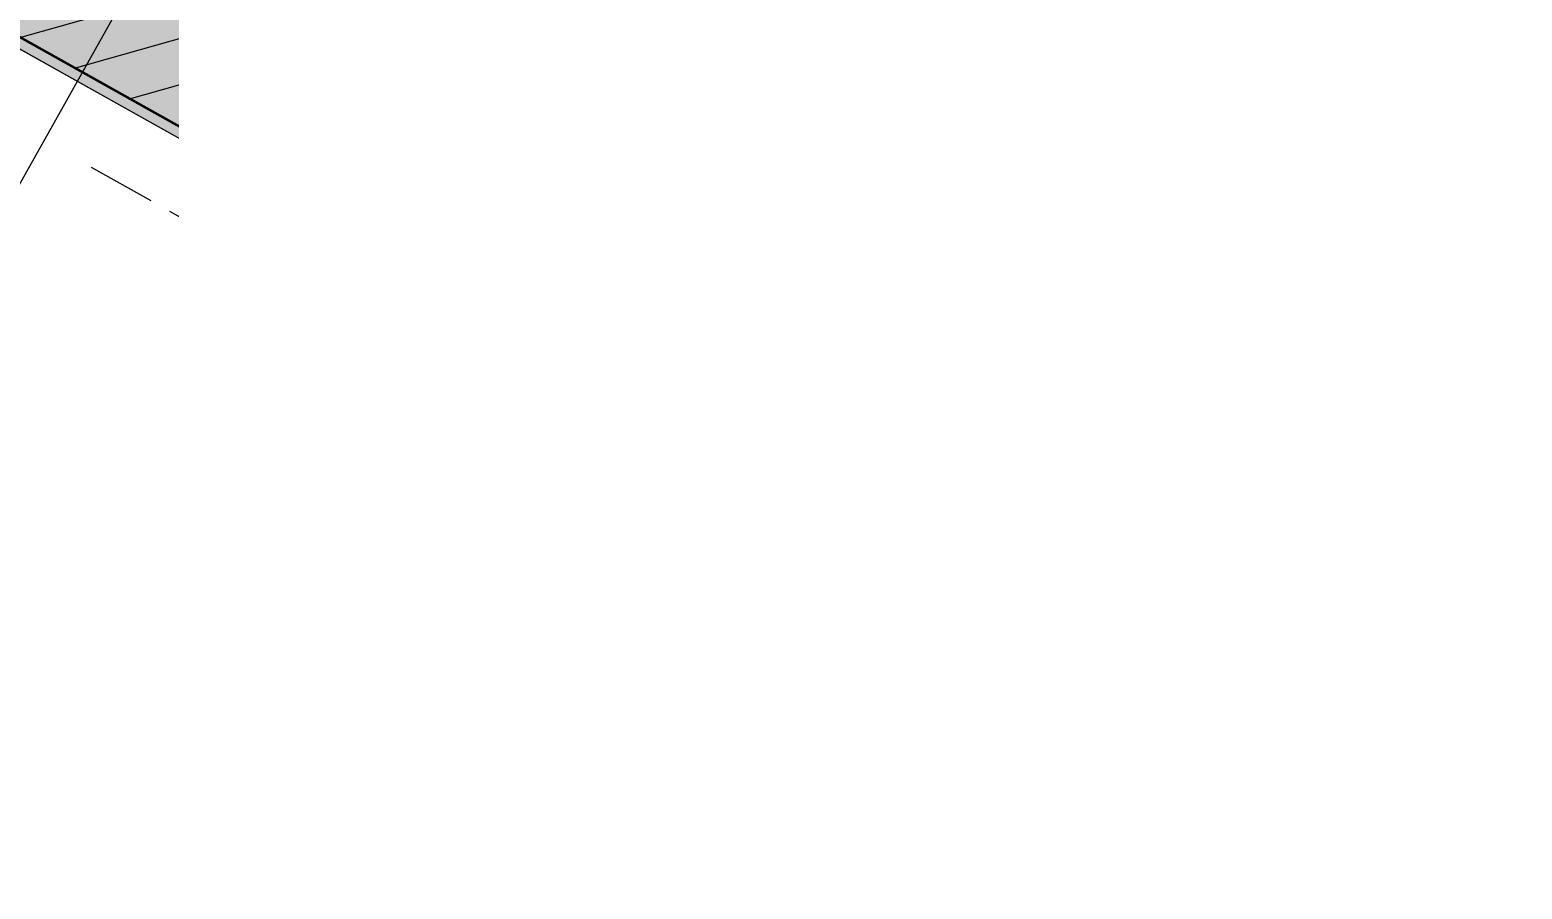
# Model space of a CAD drawing. Header units: metres. Extents: x -36 to 59, y 39 to 183.
# Drawn here: x -3.907 to -1.722, y 123.728 to 124.987 of the extents above; entities that cross this region are included whole.
import ezdxf

# ---------------------------------------------------------------- set-up
doc = ezdxf.new("R2010")
doc.units = ezdxf.units.M
doc.header["$MEASUREMENT"] = 0
for name, pattern in [('Punktlinie', [0.0035, 0, -0.0035]), ('Punktlinie_ eng', [0.00075, 0, -0.00075]), ('Strichlinie', [0.004, 0.003, -0.001]), ('Strichlinie-über-Schnitt', [0.0023, 0.0008, -0.0015]), ('Strichpunktlinie', [0.006703, 0.003528, -0.001764, 0, -0.001411]), ('Wipeout_Contour', [1, 0, -1])]:
    doc.linetypes.add(name, pattern=pattern)
for name, color, linetype in [('00  Raster', 7, 'Continuous'), ('10  Decken', 7, 'Continuous'), ('10  Wand Massiv', 7, 'Continuous'), ('10  Wand Massiv_Schnittschraffur', 7, 'Continuous'), ('10  Wand Massiv_Tür', 7, 'Continuous'), ('20  Boden Aufbauten', 7, 'Continuous'), ('20  Decke Abhangdecke', 7, 'Continuous'), ('40  Bemaßung 1_ 50 AUSBAU', 7, 'Continuous'), ('40  Text Brandschutz', 7, 'Continuous'), ('40 Text Ausbau 1_50', 7, 'Continuous'), ('50  NUF - Raumstempel', 7, 'Continuous'), ('BAE-SUD-Bem', 7, 'Continuous'), ('BAE-SUD-DD', 7, 'Continuous'), ('BAE-SUD-DD-Kernbohrzone', 7, 'Continuous'), ('BAE-SUD-Text', 7, 'Continuous'), ('Neubau_10  Treppen + Rampen', 7, 'Continuous'), ('Neubau_20  Boden Aufbauten', 7, 'Continuous'), ('Neubau_20  Decke Abhangdecke', 7, 'Continuous')]:
    doc.layers.add(name, color=color, linetype=linetype)
doc.styles.add('ERSTELLTER_STIL_1', font='')
doc.styles.get('ERSTELLTER_STIL_1').set_extended_font_data('Arial')
pattern_1 = [(87.605446, (0, 0), (-0.02497817, 0.001044517), [0, -0.025])]
pattern_2 = [(15.737956, (0, 0), (-0.017630478, 0.062563295), [])]

msp = doc.modelspace()

# ---------------------------------------------------------------- hatches: boundary and pattern name
at = {"layer": '10  Wand Massiv_Schnittschraffur', "linetype": 'Continuous', "lineweight": 18}
for points in [[(-5.1492, 125.8645), (-5.2347, 125.7118), (-2.4649, 124.1598), (-2.3793, 124.3125)], [(-5.3874, 125.7973), (-5.3947, 125.7843), (-2.4722, 124.1468), (-2.4649, 124.1598)], [(-2.4518, 124.1525), (-2.3662, 124.3052), (-2.3793, 124.3125), (-2.4649, 124.1598)], [(-2.1481, 124.183), (-2.2216, 124.0236), (0.1436, 122.6983), (0.2291, 122.851)], [(-2.2216, 124.0236), (-2.2279, 124.0099), (0.2889, 122.5997), (0.2963, 122.6128)]]:
    msp.add_hatch(color=171, dxfattribs=at).paths.add_polyline_path(points)
at = {"layer": '10  Wand Massiv_Schnittschraffur', "linetype": 'Continuous', "lineweight": 13, "true_color": 0x000100}
h = msp.add_hatch(dxfattribs=at)
h.set_pattern_fill('MW_Kalksandstein_0002', color=98, style=0, pattern_type=2)
h.set_pattern_definition(pattern_2)
h.paths.add_polyline_path([(-5.1492, 125.8645), (-5.2347, 125.7118), (-2.4649, 124.1598), (-2.3793, 124.3125)])
h = msp.add_hatch(dxfattribs=at)
h.set_pattern_fill('Gips_0002', color=98, style=0, pattern_type=2)
h.set_pattern_definition(pattern_1)
h.paths.add_polyline_path([(-5.3874, 125.7973), (-5.3947, 125.7843), (-2.4722, 124.1468), (-2.4649, 124.1598)])
at = {"layer": '10  Wand Massiv_Schnittschraffur', "linetype": 'Continuous', "lineweight": 13}
for points in [[(-1.9068, 125.1252), (-1.94, 125.0659), (-1.7219, 124.9437), (-1.6887, 125.003)], [(-1.94, 125.0659), (-2.4518, 124.1525), (-2.2337, 124.0303), (-1.7219, 124.9437)], [(-2.3662, 124.3052), (-1.94, 125.0659), (-1.9531, 125.0733), (-2.3793, 124.3125)], [(-2.4722, 124.1468), (-2.6188, 123.885), (-2.6058, 123.8777), (-2.4591, 124.1394)], [(-2.4518, 124.1525), (-2.6058, 123.8777), (-2.5534, 123.8484), (-2.3877, 123.7555), (-2.2337, 124.0303)], [(-2.4591, 124.1394), (-2.4518, 124.1525), (-2.4649, 124.1598), (-2.4722, 124.1468)], [(-2.3877, 123.7555), (-2.3746, 123.7482), (-2.2279, 124.0099), (-2.241, 124.0172)], [(-2.2279, 124.0099), (-2.2206, 124.023), (-2.2337, 124.0303), (-2.241, 124.0172)], [(-2.3746, 123.7482), (-2.3877, 123.7555), (-2.5534, 123.8484), (-2.5607, 123.8353), (-2.3819, 123.7351)]]:
    msp.add_hatch(color=1, dxfattribs=at).paths.add_polyline_path(points)
at = {"layer": '10  Wand Massiv_Schnittschraffur', "linetype": 'Continuous', "lineweight": 13, "true_color": 0x000100}
h = msp.add_hatch(dxfattribs=at)
h.set_pattern_fill('Beton__Stahlbeton_0002', color=98, style=0, pattern_type=2)
h.set_pattern_definition([(285.73796, (0, 0), (0.11550147, 0.03254858), []), (285.73796, (0.05775, 0.01627), (0.11550147, 0.03254858), [0.09, -0.03])])
h.paths.add_polyline_path([(-1.9068, 125.1252), (-1.94, 125.0659), (-1.7219, 124.9437), (-1.6887, 125.003)])
h = msp.add_hatch(dxfattribs=at)
h.set_pattern_fill('Beton__Stahlbeton_0002', color=98, style=0, pattern_type=2)
h.set_pattern_definition([(285.73796, (0, 0), (0.11550147, 0.03254858), []), (285.73796, (0.05775, 0.01627), (0.11550147, 0.03254858), [0.09, -0.03])])
h.paths.add_polyline_path([(-1.94, 125.0659), (-2.4518, 124.1525), (-2.2337, 124.0303), (-1.7219, 124.9437)])
h = msp.add_hatch(dxfattribs=at)
h.set_pattern_fill('Gips_0002', color=98, style=0, pattern_type=2)
h.set_pattern_definition(pattern_1)
h.paths.add_polyline_path([(-2.3662, 124.3052), (-1.94, 125.0659), (-1.9531, 125.0733), (-2.3793, 124.3125)])
h = msp.add_hatch(dxfattribs=at)
h.set_pattern_fill('MW_Kalksandstein_0002', color=98, style=0, pattern_type=2)
h.set_pattern_definition(pattern_2)
h.paths.add_polyline_path([(-2.4518, 124.1525), (-2.3662, 124.3052), (-2.3793, 124.3125), (-2.4649, 124.1598)])
h = msp.add_hatch(dxfattribs=at)
h.set_pattern_fill('MW_Kalksandstein_0002', color=98, style=0, pattern_type=2)
h.set_pattern_definition([(15.738, (0, 0), (-0.017630525, 0.062563282), [])])
h.paths.add_polyline_path([(-2.1481, 124.183), (-2.2216, 124.0236), (0.1436, 122.6983), (0.2291, 122.851)])
h = msp.add_hatch(dxfattribs=at)
h.set_pattern_fill('Gips_0002', color=98, style=0, pattern_type=2)
h.set_pattern_definition(pattern_1)
h.paths.add_polyline_path([(-2.4722, 124.1468), (-2.6188, 123.885), (-2.6058, 123.8777), (-2.4591, 124.1394)])
h = msp.add_hatch(dxfattribs=at)
h.set_pattern_fill('Beton__Stahlbeton_0002', color=98, style=0, pattern_type=2)
h.set_pattern_definition([(285.73796, (0, 0), (0.11550147, 0.03254858), []), (285.73796, (0.05775, 0.01627), (0.11550147, 0.03254858), [0.09, -0.03])])
h.paths.add_polyline_path([(-2.4518, 124.1525), (-2.6058, 123.8777), (-2.5534, 123.8484), (-2.3877, 123.7555), (-2.2337, 124.0303)])
h = msp.add_hatch(dxfattribs=at)
h.set_pattern_fill('Gips_0002', color=98, style=0, pattern_type=2)
h.set_pattern_definition(pattern_1)
h.paths.add_polyline_path([(-2.4591, 124.1394), (-2.4518, 124.1525), (-2.4649, 124.1598), (-2.4722, 124.1468)])
h = msp.add_hatch(dxfattribs=at)
h.set_pattern_fill('Gips_0002', color=98, style=0, pattern_type=2)
h.set_pattern_definition(pattern_1)
h.paths.add_polyline_path([(-2.3877, 123.7555), (-2.3746, 123.7482), (-2.2279, 124.0099), (-2.241, 124.0172)])
h = msp.add_hatch(dxfattribs=at)
h.set_pattern_fill('Gips_0002', color=98, style=0, pattern_type=2)
h.set_pattern_definition(pattern_1)
h.paths.add_polyline_path([(-2.2279, 124.0099), (-2.2206, 124.023), (-2.2337, 124.0303), (-2.241, 124.0172)])
h = msp.add_hatch(dxfattribs=at)
h.set_pattern_fill('Gips_0002', color=98, style=0, pattern_type=2)
h.set_pattern_definition(pattern_1)
h.paths.add_polyline_path([(-2.2216, 124.0236), (-2.2279, 124.0099), (0.2889, 122.5997), (0.2963, 122.6128)])
at = {"layer": '10  Wand Massiv_Schnittschraffur', "linetype": 'Continuous', "lineweight": 0, "true_color": 0xffffff}
msp.add_hatch(color=7, dxfattribs=at).paths.add_polyline_path([(-2.6058, 123.8777), (-2.6742, 123.7556), (-2.6218, 123.7262), (-2.5534, 123.8484)])
at = {"layer": '10  Wand Massiv_Schnittschraffur', "linetype": 'Continuous', "lineweight": 13, "true_color": 0x000100}
h = msp.add_hatch(dxfattribs=at)
h.set_pattern_fill('Gips_0002', color=98, style=0, pattern_type=2)
h.set_pattern_definition(pattern_1)
h.paths.add_polyline_path([(-2.3746, 123.7482), (-2.3877, 123.7555), (-2.5534, 123.8484), (-2.5607, 123.8353), (-2.3819, 123.7351)])
at = {"layer": '40 Text Ausbau 1_50', "linetype": 'Continuous', "lineweight": 0, "ltscale": 1000, "true_color": 0xffffff}
msp.add_hatch(color=7, dxfattribs=at).paths.add_polyline_path([(-4.074, 125.3104), (-3.2181, 124.8308), (-3.1392, 124.9717), (-3.9951, 125.4512)])
at = {"layer": 'BAE-SUD-DD-Kernbohrzone', "linetype": 'Continuous', "lineweight": 18, "ltscale": 1000}
h = msp.add_hatch(dxfattribs=at)
h.set_pattern_fill('ANSI31_0002', color=9, style=0, pattern_type=2)
h.set_pattern_definition([(135, (16.463845, 158.832767), (0.03367596, 0.03367596), [])])
h.paths.add_polyline_path([(-1.7219, 124.9437), (-2.1481, 124.183), (0.2291, 122.851), (0.6554, 123.6117)])
at = {"layer": 'Neubau_10  Treppen + Rampen', "linetype": 'Continuous', "lineweight": 0, "true_color": 0x8f8f8f}
msp.add_hatch(color=252, dxfattribs=at).paths.add_polyline_path([(-3.5879, 121.6135), (0.3369, 119.4144), (3.6466, 125.2598), (-0.3044, 127.4736)])

# ---------------------------------------------------------------- linework, layer by layer
at = {"layer": '00  Raster', "color": 7, "linetype": 'Strichpunktlinie', "lineweight": 13, "ltscale": 1000}
msp.add_line((-11.9603, 108.1029), (14.1513, 154.7055), dxfattribs=at)
at = {"layer": '10  Decken', "color": 7, "linetype": 'Punktlinie', "lineweight": 13, "ltscale": 1000, "flags": 128}
for points in [[(-2.3793, 124.3125), (-5.1492, 125.8645), (-4.6897, 126.6845), (-1.9199, 125.1326)], [(0.2291, 122.851), (-2.1481, 124.183), (-1.7219, 124.9437), (0.6554, 123.6117)]]:
    msp.add_lwpolyline(points, close=True, dxfattribs=at)
at = {"layer": '10  Wand Massiv', "color": 7, "linetype": 'Continuous', "lineweight": 35, "ltscale": 1000}
for p, q in [((-5.2347, 125.7118), (-2.4649, 124.1598)), ((-2.4649, 124.1598), (-2.4518, 124.1525)), ((-2.4649, 124.1598), (-2.4518, 124.1525)), ((-2.2216, 124.0236), (0.1436, 122.6983))]:
    msp.add_line(p, q, dxfattribs=at)
at = {"layer": '10  Wand Massiv', "color": 7, "linetype": 'Continuous', "lineweight": 50, "ltscale": 1000}
for p, q in [((-1.94, 125.0659), (-2.3662, 124.3052)), ((-2.4518, 124.1525), (-2.3662, 124.3052)), ((-2.4518, 124.1525), (-2.3662, 124.3052)), ((-2.4518, 124.1525), (-2.6058, 123.8777)), ((-2.3877, 123.7555), (-2.2337, 124.0303)), ((-2.3877, 123.7555), (-2.5534, 123.8484))]:
    msp.add_line(p, q, dxfattribs=at)
at = {"layer": '10  Wand Massiv', "color": 7, "linetype": 'Continuous', "lineweight": 13, "ltscale": 1000}
for p, q in [((-2.3662, 124.3052), (-2.3793, 124.3125)), ((-2.3662, 124.3052), (-2.3793, 124.3125)), ((-2.6058, 123.8777), (-2.6188, 123.885)), ((-2.5534, 123.8484), (-2.5607, 123.8353)), ((-2.5607, 123.8353), (-2.3819, 123.7351)), ((-2.3746, 123.7482), (-2.3819, 123.7351))]:
    msp.add_line(p, q, dxfattribs=at)
at = {"layer": '10  Wand Massiv', "color": 7, "linetype": 'Continuous', "lineweight": 25, "ltscale": 1000}
msp.add_line((-2.5534, 123.8484), (-2.6058, 123.8777), dxfattribs=at)
at = {"layer": '10  Wand Massiv', "color": 7, "linetype": 'Continuous', "lineweight": 13, "ltscale": 1000, "flags": 128}
for points in [[(-2.3793, 124.3125), (-5.1492, 125.8645)], [(-5.3947, 125.7843), (-2.4722, 124.1468)], [(-1.9531, 125.0733), (-2.3793, 124.3125)], [(0.2291, 122.851), (-2.1481, 124.183)], [(-2.4722, 124.1468), (-2.6188, 123.885)], [(-2.3746, 123.7482), (-2.2279, 124.0099)], [(-2.2337, 124.0303), (-2.2206, 124.023)], [(-2.2279, 124.0099), (0.2889, 122.5997)]]:
    msp.add_lwpolyline(points, dxfattribs=at)
at = {"layer": '10  Wand Massiv', "color": 7, "linetype": 'Continuous', "lineweight": 50, "ltscale": 1000, "flags": 128}
msp.add_lwpolyline([(-2.2337, 124.0303), (-1.7219, 124.9437)], dxfattribs=at)
at = {"layer": '10  Wand Massiv_Tür', "color": 7, "linetype": 'Strichlinie-über-Schnitt', "lineweight": 13, "ltscale": 1000}
for p, q in [((-3.3423, 122.5939), (-2.6188, 123.885)), ((-3.0907, 122.4701), (-2.3819, 123.7351))]:
    msp.add_line(p, q, dxfattribs=at)
at = {"layer": '10  Wand Massiv_Tür', "color": 7, "linetype": 'Continuous', "lineweight": 18, "ltscale": 1000}
for p, q in [((-2.6058, 123.8777), (-2.6742, 123.7556)), ((-2.5534, 123.8484), (-2.6058, 123.8777)), ((-2.6218, 123.7262), (-2.5534, 123.8484)), ((-2.6742, 123.7556), (-2.6218, 123.7262))]:
    msp.add_line(p, q, dxfattribs=at)
at = {"layer": '10  Wand Massiv_Tür', "color": 7, "linetype": 'Continuous', "lineweight": 13, "ltscale": 1000}
for p, q in [((-2.6058, 123.8777), (-2.6188, 123.885)), ((-2.5607, 123.8353), (-2.3819, 123.7351)), ((-2.3746, 123.7482), (-2.3819, 123.7351))]:
    msp.add_line(p, q, dxfattribs=at)
at = {"layer": '10  Wand Massiv_Tür', "color": 7, "linetype": 'Continuous', "lineweight": 25, "ltscale": 1000}
msp.add_line((-2.5534, 123.8484), (-2.6058, 123.8777), dxfattribs=at)
msp.add_line((-2.5534, 123.8484), (-2.6058, 123.8777), dxfattribs=at)
at = {"layer": '20  Boden Aufbauten', "color": 7, "linetype": 'Continuous', "lineweight": 13, "ltscale": 1000, "flags": 128}
msp.add_lwpolyline([(3.3511, 124.7377), (1.9323, 125.5327), (1.6903, 125.1009), (1.6031, 125.1497), (1.0899, 124.2337), (1.1771, 124.1849), (0.2963, 122.6128), (-2.2337, 124.0303), (-2.3877, 123.7555), (-2.6074, 123.8786), (-3.3309, 122.5875), (-3.1111, 122.4644), (-3.2651, 122.1896), (-0.7351, 120.772), (-0.8573, 120.5539), (0.5391, 119.7715)], dxfattribs=at)
at = {"layer": '20  Decke Abhangdecke', "color": 7, "linetype": 'Punktlinie_ eng', "lineweight": 13, "ltscale": 1000, "flags": 128}
msp.add_lwpolyline([(-0.7365, 120.79), (0.2802, 122.6046), (-2.2279, 124.0099), (-3.2446, 122.1953)], close=True, dxfattribs=at)
at = {"layer": '40  Bemaßung 1_ 50 AUSBAU', "color": 7, "linetype": 'Continuous', "lineweight": 13, "ltscale": 1000}
for p, q in [((-2.9052, 124.5642), (-2.934, 124.6663)), ((-2.9196, 124.6152), (-2.8921, 124.6643)), ((-2.8583, 124.5809), (-2.981, 124.6496)), ((-3.0052, 124.4626), (-2.9196, 124.6152)), ((-3.0196, 124.5136), (-2.9908, 124.4115)), ((-2.9438, 124.4282), (-3.0665, 124.4969)), ((-3.1591, 124.1878), (-3.0052, 124.4626)), ((-3.1735, 124.2388), (-3.1448, 124.1367)), ((-3.0978, 124.1534), (-3.2205, 124.2221)), ((-3.8826, 122.8966), (-3.1591, 124.1878))]:
    msp.add_line(p, q, dxfattribs=at)
at = {"layer": '40 Text Ausbau 1_50', "color": 7, "linetype": 'Continuous', "lineweight": 13, "ltscale": 1000}
for p, q in [((-3.1392, 124.9717), (-3.9951, 125.4512)), ((-4.074, 125.3104), (-3.2181, 124.8308)), ((-3.2181, 124.8308), (-3.1392, 124.9717))]:
    msp.add_line(p, q, dxfattribs=at)
at = {"layer": '50  NUF - Raumstempel', "color": 7, "linetype": 'Punktlinie', "lineweight": 13, "ltscale": 1000, "flags": 128}
msp.add_lwpolyline([(-10.0359, 110.1647), (-20.9522, 116.2812), (-16.4992, 124.2287), (-18.674, 125.4472), (-12.0678, 137.2376), (-11.8323, 137.1056), (-11.9129, 136.9617), (-11.5378, 136.7515), (-11.4571, 136.8954), (-6.3493, 134.0335), (-6.4299, 133.8895), (-6.0548, 133.6794), (-5.9741, 133.8233), (-5.8127, 133.7329), (-8.4694, 128.9914), (-4.7748, 126.9213), (-5.4078, 125.7916), (-2.4722, 124.1468), (-3.7407, 121.8829), (-3.5348, 121.7676)], close=True, dxfattribs=at)
at = {"layer": '50  NUF - Raumstempel', "color": 7, "linetype": 'Strichlinie', "lineweight": 13, "ltscale": 1000, "flags": 128}
msp.add_lwpolyline([(0.5391, 119.7715), (-0.8573, 120.5539), (-0.7278, 120.7851), (-3.2446, 122.1953), (-2.2279, 124.0099), (0.302, 122.5924), (1.938, 125.5122), (3.3437, 124.7247)], dxfattribs=at)
at = {"layer": 'BAE-SUD-Bem', "color": 7, "linetype": 'Continuous', "lineweight": 100, "ltscale": 1000}
msp.add_line((-2.451, 124.1539), (-2.4844, 124.0944), dxfattribs=at)
at = {"layer": 'BAE-SUD-DD', "color": 9, "linetype": 'Strichlinie', "lineweight": 18, "ltscale": 1000, "flags": 128}
for points in [[(-5.1492, 125.8645), (-4.6897, 126.6845), (-1.9068, 125.1252), (-2.3662, 124.3052)], [(-5.1492, 125.8645), (-4.6897, 126.6845), (-4.9043, 125.9798), (-2.3662, 124.3052)], [(-2.1481, 124.183), (-1.7219, 124.9437), (0.6554, 123.6117), (0.2291, 122.851)], [(-2.1481, 124.183), (-1.7219, 124.9437), (-1.8509, 124.269), (0.2291, 122.851)]]:
    msp.add_lwpolyline(points, close=True, dxfattribs=at)
at = {"layer": 'BAE-SUD-DD-Kernbohrzone', "color": 7, "linetype": 'Continuous', "lineweight": 25, "ltscale": 1000}
for p, q in [((-2.4075, 124.2615), (-1.9187, 125.1339)), ((-2.1763, 124.1319), (-1.7207, 124.945)), ((-2.6014, 124.3701), (-2.4075, 124.2615)), ((0.2533, 122.7706), (-2.1763, 124.1319))]:
    msp.add_line(p, q, dxfattribs=at)
at = {"layer": 'BAE-SUD-Text', "color": 9, "linetype": 'Continuous', "lineweight": 18, "ltscale": 1000}
msp.add_line((-3.9274, 124.752), (-3.7449, 125.0777), dxfattribs=at)
at = {"layer": 'Neubau_10  Treppen + Rampen', "color": 8, "linetype": 'Continuous', "lineweight": 35, "ltscale": 1000, "flags": 128}
msp.add_lwpolyline([(3.6466, 125.2598), (-0.3044, 127.4736), (-3.5879, 121.6135), (0.3369, 119.4144)], dxfattribs=at)
at = {"layer": 'Neubau_20  Boden Aufbauten', "color": 7, "linetype": 'Continuous', "lineweight": 13, "ltscale": 1000, "flags": 128}
msp.add_lwpolyline([(-10.0804, 110.1896), (-6.9581, 115.762), (-2.3108, 124.0563), (-5.4078, 125.7916), (-4.787, 126.8995), (-6.6714, 127.9553), (-7.0858, 128.1875), (-8.7945, 125.1379), (-12.2845, 118.9092)], dxfattribs=at)
at = {"layer": 'Neubau_20  Decke Abhangdecke', "color": 7, "linetype": 'Punktlinie_ eng', "lineweight": 13, "ltscale": 1000, "flags": 128}
for points in [[(-6.715, 127.9798), (-8.397, 124.9778), (-8.3098, 124.9289), (-3.5329, 122.2537), (-2.4722, 124.1468), (-5.4078, 125.7916), (-4.787, 126.8995), (-6.6278, 127.9309)], [(-8.2609, 125.0162), (-3.5718, 122.3889), (-2.6083, 124.1084), (-5.5439, 125.7532), (-4.9231, 126.8612), (-6.6767, 127.8437)], [(-8.2609, 125.0162), (-6.6767, 127.8437), (-4.9231, 126.8612), (-5.5439, 125.7532), (-2.6083, 124.1084), (-3.5718, 122.3889)]]:
    msp.add_lwpolyline(points, close=True, dxfattribs=at)

# ---------------------------------------------------------------- texts
at = {"layer": '40  Bemaßung 1_ 50 AUSBAU', "color": 7, "linetype": 'Continuous', "lineweight": 13, "char_height": 0.09, "attachment_point": 7, "rotation": 60.738, "style": 'ERSTELLTER_STIL_1'}
for s, insert in [('\\A1;{\\pql;\\fArial|b0|i0|c0|p38;17\\fArial|b0|i0|c0|p38;\\A1{\\H.66x;\\S5^  ;}}', (-2.8892, 124.6412)), ('\\A1;{\\pql;\\fArial|b0|i0|c0|p38;31\\fArial|b0|i0|c0|p38;\\A1{\\H.66x;\\S5^  ;}}', (-3.114, 124.2389))]:
    msp.add_mtext(s, dxfattribs=dict(at, insert=insert))
at = {"layer": '40  Text Brandschutz', "color": 7, "linetype": 'Continuous', "lineweight": 13, "char_height": 0.09, "attachment_point": 1, "style": 'ERSTELLTER_STIL_1'}
for s, insert, rotation in [('\\A1;{\\pql;\\pt0,1;\\fArial|b0|i0|c0|p38;F 90 A\\fArial|b0|i0|c0|p38;\\fArial|b0|i0|c0|p38;\\fArial|b0|i0|c0|p38;\\fArial|b0|i0|c0|p38;\\fArial|b0|i0|c0|p38;\\fArial|b0|i0|c0|p38;\\fArial|b0|i0|c0|p38;\\fArial|b0|i0|c0|p38;\\fArial|b0|i0|c0|p38;\\fArial|b0|i0|c0|p38;\\fArial|b0|i0|c0|p38;\\fArial|b0|i0|c0|p38;\\fArial|b0|i0|c0|p38;\\fArial|b0|i0|c0|p38;\\fArial|b0|i0|c0|p38;\\fArial|b0|i0|c0|p38;\\fArial|b0|i0|c0|p38;\\fArial|b0|i0|c0|p38;\\fArial|b0|i0|c0|p38;\\fArial|b0|i0|c0|p38;\\fArial|b0|i0|c0|p38;\\fArial|b0|i0|c0|p38;\\fArial|b0|i0|c0|p38;\\fArial|b0|i0|c0|p38;\\fArial|b0|i0|c0|p38;\\fArial|b0|i0|c0|p38;\\fArial|b0|i0|c0|p38;\\fArial|b0|i0|c0|p38;\\fArial|b0|i0|c0|p38;\\fArial|b0|i0|c0|p38;\\fArial|b0|i0|c0|p38;\\fArial|b0|i0|c0|p38;\\fArial|b0|i0|c0|p38;\\fArial|b0|i0|c0|p38;\\fArial|b0|i0|c0|p38;\\fArial|b0|i0|c0|p38;\\fArial|b0|i0|c0|p38;\\fArial|b0|i0|c0|p38;\\fArial|b0|i0|c0|p38;\\fArial|b0|i0|c0|p38;\\fArial|b0|i0|c0|p38;\\fArial|b0|i0|c0|p38;\\fArial|b0|i0|c0|p38;\\fArial|b0|i0|c0|p38;\\fArial|b0|i0|c0|p38;\\fArial|b0|i0|c0|p38;\\fArial|b0|i0|c0|p38;}', (-3.1799, 124.9716), 330.738), ('\\A1;{\\pql;\\pt0,1;\\fArial|b0|i0|c0|p38;F 90 A+M\\fArial|b0|i0|c0|p38;\\fArial|b0|i0|c0|p38;\\fArial|b0|i0|c0|p38;\\fArial|b0|i0|c0|p38;\\fArial|b0|i0|c0|p38;\\fArial|b0|i0|c0|p38;\\fArial|b0|i0|c0|p38;\\fArial|b0|i0|c0|p38;\\fArial|b0|i0|c0|p38;\\fArial|b0|i0|c0|p38;\\fArial|b0|i0|c0|p38;\\fArial|b0|i0|c0|p38;\\fArial|b0|i0|c0|p38;\\fArial|b0|i0|c0|p38;\\fArial|b0|i0|c0|p38;\\fArial|b0|i0|c0|p38;\\fArial|b0|i0|c0|p38;\\fArial|b0|i0|c0|p38;\\fArial|b0|i0|c0|p38;\\fArial|b0|i0|c0|p38;\\fArial|b0|i0|c0|p38;\\fArial|b0|i0|c0|p38;\\fArial|b0|i0|c0|p38;\\fArial|b0|i0|c0|p38;\\fArial|b0|i0|c0|p38;\\fArial|b0|i0|c0|p38;\\fArial|b0|i0|c0|p38;\\fArial|b0|i0|c0|p38;\\fArial|b0|i0|c0|p38;\\fArial|b0|i0|c0|p38;\\fArial|b0|i0|c0|p38;\\fArial|b0|i0|c0|p38;\\fArial|b0|i0|c0|p38;\\fArial|b0|i0|c0|p38;\\fArial|b0|i0|c0|p38;\\fArial|b0|i0|c0|p38;\\fArial|b0|i0|c0|p38;\\fArial|b0|i0|c0|p38;\\fArial|b0|i0|c0|p38;\\fArial|b0|i0|c0|p38;\\fArial|b0|i0|c0|p38;\\fArial|b0|i0|c0|p38;\\fArial|b0|i0|c0|p38;\\fArial|b0|i0|c0|p38;\\fArial|b0|i0|c0|p38;\\fArial|b0|i0|c0|p38;\\fArial|b0|i0|c0|p38;}', (-2.1166, 124.1705), 60.738), ('\\A1;{\\pql;\\pt0,1;\\fArial|b0|i0|c0|p38;F 90 A+M\\fArial|b0|i0|c0|p38;\\fArial|b0|i0|c0|p38;\\fArial|b0|i0|c0|p38;\\fArial|b0|i0|c0|p38;\\fArial|b0|i0|c0|p38;\\fArial|b0|i0|c0|p38;\\fArial|b0|i0|c0|p38;\\fArial|b0|i0|c0|p38;\\fArial|b0|i0|c0|p38;\\fArial|b0|i0|c0|p38;\\fArial|b0|i0|c0|p38;\\fArial|b0|i0|c0|p38;\\fArial|b0|i0|c0|p38;\\fArial|b0|i0|c0|p38;\\fArial|b0|i0|c0|p38;\\fArial|b0|i0|c0|p38;\\fArial|b0|i0|c0|p38;\\fArial|b0|i0|c0|p38;\\fArial|b0|i0|c0|p38;\\fArial|b0|i0|c0|p38;\\fArial|b0|i0|c0|p38;\\fArial|b0|i0|c0|p38;\\fArial|b0|i0|c0|p38;\\fArial|b0|i0|c0|p38;\\fArial|b0|i0|c0|p38;\\fArial|b0|i0|c0|p38;\\fArial|b0|i0|c0|p38;\\fArial|b0|i0|c0|p38;\\fArial|b0|i0|c0|p38;\\fArial|b0|i0|c0|p38;\\fArial|b0|i0|c0|p38;\\fArial|b0|i0|c0|p38;\\fArial|b0|i0|c0|p38;\\fArial|b0|i0|c0|p38;\\fArial|b0|i0|c0|p38;\\fArial|b0|i0|c0|p38;\\fArial|b0|i0|c0|p38;\\fArial|b0|i0|c0|p38;\\fArial|b0|i0|c0|p38;\\fArial|b0|i0|c0|p38;\\fArial|b0|i0|c0|p38;\\fArial|b0|i0|c0|p38;\\fArial|b0|i0|c0|p38;\\fArial|b0|i0|c0|p38;\\fArial|b0|i0|c0|p38;\\fArial|b0|i0|c0|p38;\\fArial|b0|i0|c0|p38;}', (-2.4718, 123.9221), 60.738)]:
    msp.add_mtext(s, dxfattribs=dict(at, insert=insert, rotation=rotation))
at = {"layer": '40 Text Ausbau 1_50', "color": 7, "linetype": 'Continuous', "lineweight": 13, "insert": (-4.038, 125.3746), "char_height": 0.09, "attachment_point": 4, "rotation": 330.738, "style": 'ERSTELLTER_STIL_1'}
msp.add_mtext('\\A1;{\\pql;\\fArial|b0|i0|c0|p38;WI_17.F 90 A. \\fArial|b0|i0|c0|p38;; #}', dxfattribs=at)

# ---------------------------------------------------------------- next in the draw order: wipeouts: each hides what was drawn before it
at = {"color": 254, "linetype": 'Wipeout_Contour', "lineweight": 0, "ltscale": 527.861844}
msp.add_wipeout([(-3.6892, 113.2219), (26.507, 113.2219), (26.507, 147.9667), (-3.6892, 147.9667)], dxfattribs=at)

doc.saveas('drawing.dxf')
